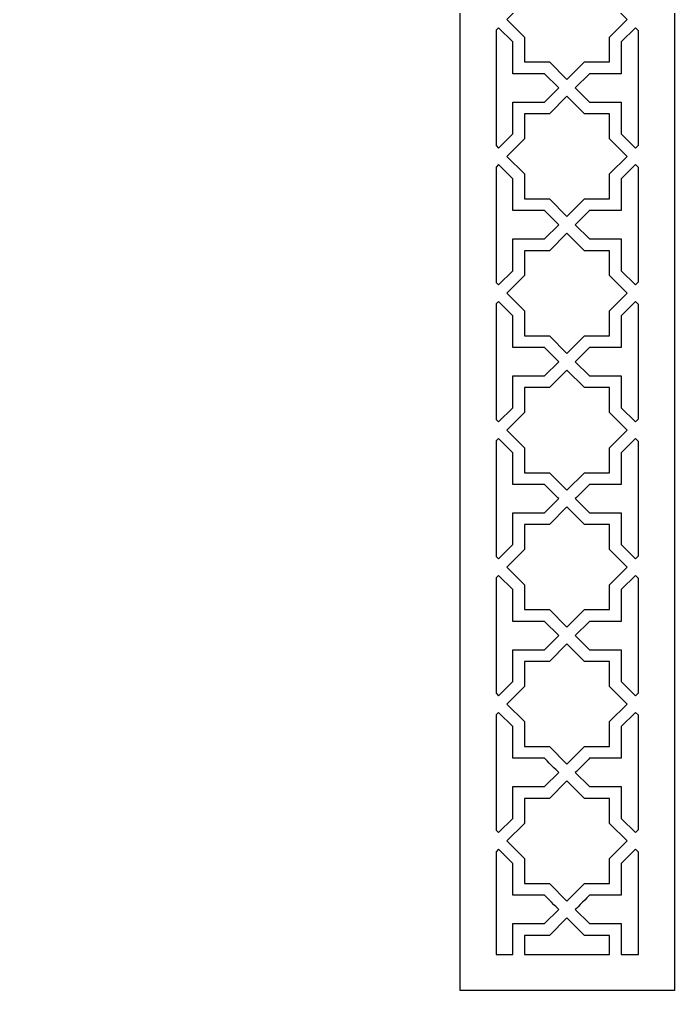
# Model space of a CAD drawing. Header units: millimetres. Extents: x -71 to 72, y -100 to 100.
# Drawn here: x 0.2 to 71.6, y -99.8 to 6.1 of the extents above; entities that cross this region are included whole.
import ezdxf

# ---------------------------------------------------------------- set-up
doc = ezdxf.new("R2010")
doc.units = ezdxf.units.MM
doc.header["$MEASUREMENT"] = 0
doc.layers.add('layer 1', color=7, linetype='Continuous')

msp = doc.modelspace()

# ---------------------------------------------------------------- linework, layer by layer
at = {"layer": 'layer 1', "color": 250}
for points, knots in [([(-71.2611, 100.1639), (-71.2611, 78.5156), (-71.2611, -66.9127), (-71.2611, -99.8361), (-71.2611, -99.8361), (-68.6245, -99.8361), (-50.7759, -99.8361), (-47.8685, -99.8361), (-47.8685, -99.8361), (-47.8685, 31.6089), (-48.193, 22.2317), (-47.2222, 26.9088), (-47.2222, 26.9088), (-47.2222, 26.9088), (-47.2222, 26.9088), (-47.2222, 26.9088), (-47.2222, 26.9088), (-46.9427, 28.2565), (-46.5496, 29.6513), (-46.1272, 30.8476), (-46.1272, 30.8476), (-46.1272, 30.8476), (-46.1273, 30.8476), (-46.1273, 30.8476), (-46.1273, 30.8476), (-44.639, 35.0647), (-42.3105, 38.7664), (-39.261, 41.8388), (-39.261, 41.8388), (-39.261, 41.8388), (-39.2611, 41.8388), (-39.2611, 41.8388), (-39.2611, 41.8388), (-37.6379, 43.4739), (-35.7635, 44.9189), (-33.8681, 46.2128), (-33.8681, 46.2128), (-33.8681, 46.2128), (-33.8681, 46.2128), (-33.8681, 46.2128), (-33.8681, 46.2128), (-21.5949, 54.5959), (-9.592, 54.6717), (0.1676, 66.4337), (0.1676, 66.4337), (1.6574, 64.6384), (3.2001, 63.1225), (4.7854, 61.801), (4.7854, 61.801), (4.7854, 61.801), (4.7854, 61.801), (4.7854, 61.801), (4.7854, 61.801), (9.9113, 57.5289), (15.3444, 55.4221), (21.4634, 52.8345), (21.4634, 52.8345), (21.4634, 52.8345), (21.4634, 52.8345), (21.4634, 52.8345), (21.4634, 52.8345), (26.3155, 50.7831), (30.1837, 48.9582), (34.2029, 46.2128), (34.2029, 46.2128), (34.2029, 46.2128), (34.2029, 46.2128), (34.2029, 46.2128), (34.2029, 46.2128), (34.7776, 45.8202), (35.3529, 45.4149), (35.9287, 44.9834), (35.9287, 44.9834), (35.9287, 44.9834), (35.9287, 44.9838), (35.9287, 44.9838), (35.9287, 44.9838), (37.4174, 43.8686), (38.717, 42.7242), (39.5961, 41.8388), (39.5961, 41.8388), (39.5961, 41.8388), (39.5958, 41.8388), (39.5958, 41.8388), (39.5958, 41.8388), (43.6492, 37.755), (46.3783, 32.5921), (47.5573, 26.9088), (47.5573, 26.9088), (47.5573, 26.9088), (47.5569, 26.9088), (47.5569, 26.9088), (47.5569, 26.9088), (48.4293, 22.7055), (48.2032, 32.2608), (48.2032, -99.8361), (48.2032, -99.8361), (61.7541, -99.8361), (57.9819, -99.8361), (71.5959, -99.8361), (71.5959, -99.8361), (71.5959, -92.9121), (71.5959, 92.2475), (71.5959, 100.1639), (71.5959, 100.1639), (65.1941, 100.1639), (-65.1562, 100.1639), (-71.2611, 100.1639)], [0, 0, 0, 0, 0.03571429, 0.03571429, 0.03571429, 0.03571429, 0.07142857, 0.07142857, 0.07142857, 0.07142857, 0.10714286, 0.10714286, 0.10714286, 0.10714286, 0.14285714, 0.14285714, 0.14285714, 0.14285714, 0.17857143, 0.17857143, 0.17857143, 0.17857143, 0.21428571, 0.21428571, 0.21428571, 0.21428571, 0.25, 0.25, 0.25, 0.25, 0.28571429, 0.28571429, 0.28571429, 0.28571429, 0.32142857, 0.32142857, 0.32142857, 0.32142857, 0.35714286, 0.35714286, 0.35714286, 0.35714286, 0.39285714, 0.39285714, 0.39285714, 0.39285714, 0.42857143, 0.42857143, 0.42857143, 0.42857143, 0.46428571, 0.46428571, 0.46428571, 0.46428571, 0.5, 0.5, 0.5, 0.5, 0.53571429, 0.53571429, 0.53571429, 0.53571429, 0.57142857, 0.57142857, 0.57142857, 0.57142857, 0.60714286, 0.60714286, 0.60714286, 0.60714286, 0.64285714, 0.64285714, 0.64285714, 0.64285714, 0.67857143, 0.67857143, 0.67857143, 0.67857143, 0.71428571, 0.71428571, 0.71428571, 0.71428571, 0.75, 0.75, 0.75, 0.75, 0.78571429, 0.78571429, 0.78571429, 0.78571429, 0.82142857, 0.82142857, 0.82142857, 0.82142857, 0.85714286, 0.85714286, 0.85714286, 0.85714286, 0.89285714, 0.89285714, 0.89285714, 0.89285714, 0.92857143, 0.92857143, 0.92857143, 0.92857143, 1, 1, 1, 1]), ([(66.4252, 6.0576), (66.4252, 6.0576), (64.5047, 4.1367), (64.5047, 4.1367), (64.5047, 4.1367), (64.5047, 4.1367), (64.5047, 1.4238), (64.5047, 1.4238), (64.5047, 1.4238), (64.5047, 1.4238), (61.7869, 1.4238), (61.7869, 1.4238), (61.7869, 1.4238), (61.7869, 1.4238), (59.8664, -0.4971), (59.8664, -0.4971), (59.8664, -0.4971), (59.8664, -0.4971), (57.9455, 1.4238), (57.9455, 1.4238), (57.9455, 1.4238), (57.9455, 1.4238), (55.2323, 1.4238), (55.2323, 1.4238), (55.2323, 1.4238), (55.2323, 1.4238), (55.2323, 4.1367), (55.2323, 4.1367), (55.2323, 4.1367), (55.2323, 4.1367), (53.3118, 6.0576), (53.3118, 6.0576), (53.3118, 6.0576), (53.3118, 6.0576), (55.2323, 7.9781), (55.2323, 7.9781), (55.2323, 7.9781), (55.2323, 7.9781), (55.2323, 10.6955), (55.2323, 10.6955), (55.2323, 10.6955), (55.2323, 10.6955), (57.9455, 10.6955), (57.9455, 10.6955), (57.9455, 10.6955), (57.9455, 10.6955), (59.8664, 12.6164), (59.8664, 12.6164), (59.8664, 12.6164), (59.8664, 12.6164), (61.7869, 10.6955), (61.7869, 10.6955), (61.7869, 10.6955), (61.7869, 10.6955), (64.5047, 10.6955), (64.5047, 10.6955), (64.5047, 10.6955), (64.5047, 10.6955), (64.5047, 7.9781), (64.5047, 7.9781), (64.5047, 7.9781), (64.5047, 7.9781), (66.4252, 6.0576), (66.4252, 6.0576)], [0, 0, 0, 0, 0.05882353, 0.05882353, 0.05882353, 0.05882353, 0.11764706, 0.11764706, 0.11764706, 0.11764706, 0.17647059, 0.17647059, 0.17647059, 0.17647059, 0.23529412, 0.23529412, 0.23529412, 0.23529412, 0.29411765, 0.29411765, 0.29411765, 0.29411765, 0.35294118, 0.35294118, 0.35294118, 0.35294118, 0.41176471, 0.41176471, 0.41176471, 0.41176471, 0.47058824, 0.47058824, 0.47058824, 0.47058824, 0.52941176, 0.52941176, 0.52941176, 0.52941176, 0.58823529, 0.58823529, 0.58823529, 0.58823529, 0.64705882, 0.64705882, 0.64705882, 0.64705882, 0.70588235, 0.70588235, 0.70588235, 0.70588235, 0.76470588, 0.76470588, 0.76470588, 0.76470588, 0.82352941, 0.82352941, 0.82352941, 0.82352941, 0.88235294, 0.88235294, 0.88235294, 0.88235294, 1, 1, 1, 1]), ([(52.1413, 4.8881), (52.1413, 4.8881), (52.4037, 5.1506), (52.4037, 5.1506), (52.4037, 5.1506), (52.4037, 5.1506), (53.9489, 3.605), (53.9489, 3.605), (53.9489, 3.605), (53.9489, 3.605), (53.9489, 0.1401), (53.9489, 0.1401), (53.9489, 0.1401), (53.9489, 0.1401), (57.4142, 0.1401), (57.4142, 0.1401), (57.4142, 0.1401), (57.4142, 0.1401), (58.9594, -1.4051), (58.9594, -1.4051), (58.9594, -1.4051), (58.9594, -1.4051), (58.9594, -1.4051), (58.9594, -1.4051), (58.9594, -1.4051), (58.9594, -1.4051), (57.4142, -2.9506), (57.4142, -2.9506), (57.4142, -2.9506), (57.4142, -2.9506), (53.9489, -2.9506), (53.9489, -2.9506), (53.9489, -2.9506), (53.9489, -2.9506), (53.9489, -6.4202), (53.9489, -6.4202), (53.9489, -6.4202), (53.9489, -6.4202), (52.4037, -7.9654), (52.4037, -7.9654), (52.4037, -7.9654), (52.4037, -7.9654), (52.1413, -7.7029), (52.1413, -7.7029), (52.1413, -7.7029), (52.1413, -3.1464), (52.1413, 0.3401), (52.1413, 4.8881)], [0, 0, 0, 0, 0.07692308, 0.07692308, 0.07692308, 0.07692308, 0.15384615, 0.15384615, 0.15384615, 0.15384615, 0.23076923, 0.23076923, 0.23076923, 0.23076923, 0.30769231, 0.30769231, 0.30769231, 0.30769231, 0.38461538, 0.38461538, 0.38461538, 0.38461538, 0.46153846, 0.46153846, 0.46153846, 0.46153846, 0.53846154, 0.53846154, 0.53846154, 0.53846154, 0.61538462, 0.61538462, 0.61538462, 0.61538462, 0.69230769, 0.69230769, 0.69230769, 0.69230769, 0.76923077, 0.76923077, 0.76923077, 0.76923077, 0.84615385, 0.84615385, 0.84615385, 0.84615385, 1, 1, 1, 1]), ([(67.6582, -7.6404), (67.6582, -7.6404), (67.3333, -7.9654), (67.3333, -7.9654), (67.3333, -7.9654), (67.3333, -7.9654), (65.7881, -6.4202), (65.7881, -6.4202), (65.7881, -6.4202), (65.7881, -6.4202), (65.7881, -2.9506), (65.7881, -2.9506), (65.7881, -2.9506), (65.7881, -2.9506), (62.3186, -2.9506), (62.3186, -2.9506), (62.3186, -2.9506), (62.3186, -2.9506), (60.7734, -1.4051), (60.7734, -1.4051), (60.7734, -1.4051), (60.7734, -1.4051), (60.7734, -1.4051), (60.7734, -1.4051), (60.7734, -1.4051), (60.7734, -1.4051), (62.3186, 0.1401), (62.3186, 0.1401), (62.3186, 0.1401), (62.3186, 0.1401), (65.7881, 0.1401), (65.7881, 0.1401), (65.7881, 0.1401), (65.7881, 0.1401), (65.7881, 3.605), (65.7881, 3.605), (65.7881, 3.605), (65.7881, 3.605), (67.3333, 5.1506), (67.3333, 5.1506), (67.3333, 5.1506), (67.3333, 5.1506), (67.6582, 4.8257), (67.6582, 4.8257), (67.6582, 4.8257), (67.6582, 0.3129), (67.6582, -3.1295), (67.6582, -7.6404)], [0, 0, 0, 0, 0.07692308, 0.07692308, 0.07692308, 0.07692308, 0.15384615, 0.15384615, 0.15384615, 0.15384615, 0.23076923, 0.23076923, 0.23076923, 0.23076923, 0.30769231, 0.30769231, 0.30769231, 0.30769231, 0.38461538, 0.38461538, 0.38461538, 0.38461538, 0.46153846, 0.46153846, 0.46153846, 0.46153846, 0.53846154, 0.53846154, 0.53846154, 0.53846154, 0.61538462, 0.61538462, 0.61538462, 0.61538462, 0.69230769, 0.69230769, 0.69230769, 0.69230769, 0.76923077, 0.76923077, 0.76923077, 0.76923077, 0.84615385, 0.84615385, 0.84615385, 0.84615385, 1, 1, 1, 1]), ([(66.4252, -8.8723), (66.4252, -8.8723), (64.5047, -10.7932), (64.5047, -10.7932), (64.5047, -10.7932), (64.5047, -10.7932), (64.5047, -13.5061), (64.5047, -13.5061), (64.5047, -13.5061), (64.5047, -13.5061), (61.7869, -13.5061), (61.7869, -13.5061), (61.7869, -13.5061), (61.7869, -13.5061), (59.8664, -15.427), (59.8664, -15.427), (59.8664, -15.427), (59.8664, -15.427), (57.9455, -13.5061), (57.9455, -13.5061), (57.9455, -13.5061), (57.9455, -13.5061), (55.2323, -13.5061), (55.2323, -13.5061), (55.2323, -13.5061), (55.2323, -13.5061), (55.2323, -10.7932), (55.2323, -10.7932), (55.2323, -10.7932), (55.2323, -10.7932), (53.3118, -8.8723), (53.3118, -8.8723), (53.3118, -8.8723), (53.3118, -8.8723), (55.2323, -6.9515), (55.2323, -6.9515), (55.2323, -6.9515), (55.2323, -6.9515), (55.2323, -4.234), (55.2323, -4.234), (55.2323, -4.234), (55.2323, -4.234), (57.9455, -4.234), (57.9455, -4.234), (57.9455, -4.234), (57.9455, -4.234), (59.8664, -2.3135), (59.8664, -2.3135), (59.8664, -2.3135), (59.8664, -2.3135), (61.7869, -4.234), (61.7869, -4.234), (61.7869, -4.234), (61.7869, -4.234), (64.5047, -4.234), (64.5047, -4.234), (64.5047, -4.234), (64.5047, -4.234), (64.5047, -6.9515), (64.5047, -6.9515), (64.5047, -6.9515), (64.5047, -6.9515), (66.4252, -8.8723), (66.4252, -8.8723)], [0, 0, 0, 0, 0.05882353, 0.05882353, 0.05882353, 0.05882353, 0.11764706, 0.11764706, 0.11764706, 0.11764706, 0.17647059, 0.17647059, 0.17647059, 0.17647059, 0.23529412, 0.23529412, 0.23529412, 0.23529412, 0.29411765, 0.29411765, 0.29411765, 0.29411765, 0.35294118, 0.35294118, 0.35294118, 0.35294118, 0.41176471, 0.41176471, 0.41176471, 0.41176471, 0.47058824, 0.47058824, 0.47058824, 0.47058824, 0.52941176, 0.52941176, 0.52941176, 0.52941176, 0.58823529, 0.58823529, 0.58823529, 0.58823529, 0.64705882, 0.64705882, 0.64705882, 0.64705882, 0.70588235, 0.70588235, 0.70588235, 0.70588235, 0.76470588, 0.76470588, 0.76470588, 0.76470588, 0.82352941, 0.82352941, 0.82352941, 0.82352941, 0.88235294, 0.88235294, 0.88235294, 0.88235294, 1, 1, 1, 1]), ([(52.1413, -10.0418), (52.1413, -10.0418), (52.4037, -9.7793), (52.4037, -9.7793), (52.4037, -9.7793), (52.4037, -9.7793), (53.9489, -11.3245), (53.9489, -11.3245), (53.9489, -11.3245), (53.9489, -11.3245), (53.9489, -14.7898), (53.9489, -14.7898), (53.9489, -14.7898), (53.9489, -14.7898), (57.4142, -14.7898), (57.4142, -14.7898), (57.4142, -14.7898), (57.4142, -14.7898), (58.9594, -16.335), (58.9594, -16.335), (58.9594, -16.335), (58.9594, -16.335), (57.4142, -17.8802), (57.4142, -17.8802), (57.4142, -17.8802), (57.4142, -17.8802), (53.9489, -17.8802), (53.9489, -17.8802), (53.9489, -17.8802), (53.9489, -17.8802), (53.9489, -21.3497), (53.9489, -21.3497), (53.9489, -21.3497), (53.9489, -21.3497), (52.4037, -22.8949), (52.4037, -22.8949), (52.4037, -22.8949), (52.4037, -22.8949), (52.1413, -22.6328), (52.1413, -22.6328), (52.1413, -22.6328), (52.1413, -18.0763), (52.1413, -14.5895), (52.1413, -10.0418)], [0, 0, 0, 0, 0.08333333, 0.08333333, 0.08333333, 0.08333333, 0.16666667, 0.16666667, 0.16666667, 0.16666667, 0.25, 0.25, 0.25, 0.25, 0.33333333, 0.33333333, 0.33333333, 0.33333333, 0.41666667, 0.41666667, 0.41666667, 0.41666667, 0.5, 0.5, 0.5, 0.5, 0.58333333, 0.58333333, 0.58333333, 0.58333333, 0.66666667, 0.66666667, 0.66666667, 0.66666667, 0.75, 0.75, 0.75, 0.75, 0.83333333, 0.83333333, 0.83333333, 0.83333333, 1, 1, 1, 1]), ([(67.6582, -22.5704), (67.6582, -22.5704), (67.3333, -22.8949), (67.3333, -22.8949), (67.3333, -22.8949), (67.3333, -22.8949), (65.7881, -21.3497), (65.7881, -21.3497), (65.7881, -21.3497), (65.7881, -21.3497), (65.7881, -17.8802), (65.7881, -17.8802), (65.7881, -17.8802), (65.7881, -17.8802), (62.3186, -17.8802), (62.3186, -17.8802), (62.3186, -17.8802), (62.3186, -17.8802), (60.7734, -16.335), (60.7734, -16.335), (60.7734, -16.335), (60.7734, -16.335), (60.7734, -16.335), (60.7734, -16.335), (60.7734, -16.335), (60.7734, -16.335), (62.3186, -14.7898), (62.3186, -14.7898), (62.3186, -14.7898), (62.3186, -14.7898), (65.7881, -14.7898), (65.7881, -14.7898), (65.7881, -14.7898), (65.7881, -14.7898), (65.7881, -11.3245), (65.7881, -11.3245), (65.7881, -11.3245), (65.7881, -11.3245), (67.3333, -9.7793), (67.3333, -9.7793), (67.3333, -9.7793), (67.3333, -9.7793), (67.6582, -10.1042), (67.6582, -10.1042), (67.6582, -10.1042), (67.6582, -14.6166), (67.6582, -18.0594), (67.6582, -22.5704)], [0, 0, 0, 0, 0.07692308, 0.07692308, 0.07692308, 0.07692308, 0.15384615, 0.15384615, 0.15384615, 0.15384615, 0.23076923, 0.23076923, 0.23076923, 0.23076923, 0.30769231, 0.30769231, 0.30769231, 0.30769231, 0.38461538, 0.38461538, 0.38461538, 0.38461538, 0.46153846, 0.46153846, 0.46153846, 0.46153846, 0.53846154, 0.53846154, 0.53846154, 0.53846154, 0.61538462, 0.61538462, 0.61538462, 0.61538462, 0.69230769, 0.69230769, 0.69230769, 0.69230769, 0.76923077, 0.76923077, 0.76923077, 0.76923077, 0.84615385, 0.84615385, 0.84615385, 0.84615385, 1, 1, 1, 1]), ([(66.4252, -23.8019), (66.4252, -23.8019), (64.5047, -25.7228), (64.5047, -25.7228), (64.5047, -25.7228), (64.5047, -25.7228), (64.5047, -28.436), (64.5047, -28.436), (64.5047, -28.436), (64.5047, -28.436), (61.7869, -28.436), (61.7869, -28.436), (61.7869, -28.436), (61.7869, -28.436), (59.8664, -30.3565), (59.8664, -30.3565), (59.8664, -30.3565), (59.8664, -30.3565), (57.9455, -28.436), (57.9455, -28.436), (57.9455, -28.436), (57.9455, -28.436), (55.2323, -28.436), (55.2323, -28.436), (55.2323, -28.436), (55.2323, -28.436), (55.2323, -25.7228), (55.2323, -25.7228), (55.2323, -25.7228), (55.2323, -25.7228), (53.3118, -23.8019), (53.3118, -23.8019), (53.3118, -23.8019), (53.3118, -23.8019), (55.2323, -21.8814), (55.2323, -21.8814), (55.2323, -21.8814), (55.2323, -21.8814), (55.2323, -19.1639), (55.2323, -19.1639), (55.2323, -19.1639), (55.2323, -19.1639), (57.9455, -19.1639), (57.9455, -19.1639), (57.9455, -19.1639), (57.9455, -19.1639), (59.8664, -17.2431), (59.8664, -17.2431), (59.8664, -17.2431), (59.8664, -17.2431), (61.7869, -19.1639), (61.7869, -19.1639), (61.7869, -19.1639), (61.7869, -19.1639), (64.5047, -19.1639), (64.5047, -19.1639), (64.5047, -19.1639), (64.5047, -19.1639), (64.5047, -21.8814), (64.5047, -21.8814), (64.5047, -21.8814), (64.5047, -21.8814), (66.4252, -23.8019), (66.4252, -23.8019)], [0, 0, 0, 0, 0.05882353, 0.05882353, 0.05882353, 0.05882353, 0.11764706, 0.11764706, 0.11764706, 0.11764706, 0.17647059, 0.17647059, 0.17647059, 0.17647059, 0.23529412, 0.23529412, 0.23529412, 0.23529412, 0.29411765, 0.29411765, 0.29411765, 0.29411765, 0.35294118, 0.35294118, 0.35294118, 0.35294118, 0.41176471, 0.41176471, 0.41176471, 0.41176471, 0.47058824, 0.47058824, 0.47058824, 0.47058824, 0.52941176, 0.52941176, 0.52941176, 0.52941176, 0.58823529, 0.58823529, 0.58823529, 0.58823529, 0.64705882, 0.64705882, 0.64705882, 0.64705882, 0.70588235, 0.70588235, 0.70588235, 0.70588235, 0.76470588, 0.76470588, 0.76470588, 0.76470588, 0.82352941, 0.82352941, 0.82352941, 0.82352941, 0.88235294, 0.88235294, 0.88235294, 0.88235294, 1, 1, 1, 1]), ([(52.1413, -24.9714), (52.1413, -24.9714), (52.4037, -24.7089), (52.4037, -24.7089), (52.4037, -24.7089), (52.4037, -24.7089), (53.9489, -26.2544), (53.9489, -26.2544), (53.9489, -26.2544), (53.9489, -26.2544), (53.9489, -29.7194), (53.9489, -29.7194), (53.9489, -29.7194), (53.9489, -29.7194), (57.4142, -29.7194), (57.4142, -29.7194), (57.4142, -29.7194), (57.4142, -29.7194), (58.9594, -31.2646), (58.9594, -31.2646), (58.9594, -31.2646), (58.9594, -31.2646), (58.9594, -31.2646), (58.9594, -31.2646), (58.9594, -31.2646), (58.9594, -31.2646), (57.4142, -32.8101), (57.4142, -32.8101), (57.4142, -32.8101), (57.4142, -32.8101), (53.9489, -32.8101), (53.9489, -32.8101), (53.9489, -32.8101), (53.9489, -32.8101), (53.9489, -36.2797), (53.9489, -36.2797), (53.9489, -36.2797), (53.9489, -36.2797), (52.4037, -37.8248), (52.4037, -37.8248), (52.4037, -37.8248), (52.4037, -37.8248), (52.1413, -37.5624), (52.1413, -37.5624), (52.1413, -37.5624), (52.1413, -33.0059), (52.1413, -29.5194), (52.1413, -24.9714)], [0, 0, 0, 0, 0.07692308, 0.07692308, 0.07692308, 0.07692308, 0.15384615, 0.15384615, 0.15384615, 0.15384615, 0.23076923, 0.23076923, 0.23076923, 0.23076923, 0.30769231, 0.30769231, 0.30769231, 0.30769231, 0.38461538, 0.38461538, 0.38461538, 0.38461538, 0.46153846, 0.46153846, 0.46153846, 0.46153846, 0.53846154, 0.53846154, 0.53846154, 0.53846154, 0.61538462, 0.61538462, 0.61538462, 0.61538462, 0.69230769, 0.69230769, 0.69230769, 0.69230769, 0.76923077, 0.76923077, 0.76923077, 0.76923077, 0.84615385, 0.84615385, 0.84615385, 0.84615385, 1, 1, 1, 1]), ([(67.6582, -37.4999), (67.6582, -37.4999), (67.3333, -37.8248), (67.3333, -37.8248), (67.3333, -37.8248), (67.3333, -37.8248), (65.7881, -36.2797), (65.7881, -36.2797), (65.7881, -36.2797), (65.7881, -36.2797), (65.7881, -32.8101), (65.7881, -32.8101), (65.7881, -32.8101), (65.7881, -32.8101), (62.3186, -32.8101), (62.3186, -32.8101), (62.3186, -32.8101), (62.3186, -32.8101), (60.7734, -31.2646), (60.7734, -31.2646), (60.7734, -31.2646), (60.7734, -31.2646), (60.7734, -31.2646), (60.7734, -31.2646), (60.7734, -31.2646), (60.7734, -31.2646), (62.3186, -29.7194), (62.3186, -29.7194), (62.3186, -29.7194), (62.3186, -29.7194), (65.7881, -29.7194), (65.7881, -29.7194), (65.7881, -29.7194), (65.7881, -29.7194), (65.7881, -26.2544), (65.7881, -26.2544), (65.7881, -26.2544), (65.7881, -26.2544), (67.3333, -24.7089), (67.3333, -24.7089), (67.3333, -24.7089), (67.3333, -24.7089), (67.6582, -25.0338), (67.6582, -25.0338), (67.6582, -25.0338), (67.6582, -29.5465), (67.6582, -32.9889), (67.6582, -37.4999)], [0, 0, 0, 0, 0.07692308, 0.07692308, 0.07692308, 0.07692308, 0.15384615, 0.15384615, 0.15384615, 0.15384615, 0.23076923, 0.23076923, 0.23076923, 0.23076923, 0.30769231, 0.30769231, 0.30769231, 0.30769231, 0.38461538, 0.38461538, 0.38461538, 0.38461538, 0.46153846, 0.46153846, 0.46153846, 0.46153846, 0.53846154, 0.53846154, 0.53846154, 0.53846154, 0.61538462, 0.61538462, 0.61538462, 0.61538462, 0.69230769, 0.69230769, 0.69230769, 0.69230769, 0.76923077, 0.76923077, 0.76923077, 0.76923077, 0.84615385, 0.84615385, 0.84615385, 0.84615385, 1, 1, 1, 1]), ([(66.4252, -38.7318), (66.4252, -38.7318), (64.5047, -40.6527), (64.5047, -40.6527), (64.5047, -40.6527), (64.5047, -40.6527), (64.5047, -43.3655), (64.5047, -43.3655), (64.5047, -43.3655), (64.5047, -43.3655), (61.7869, -43.3655), (61.7869, -43.3655), (61.7869, -43.3655), (61.7869, -43.3655), (59.8664, -45.2861), (59.8664, -45.2861), (59.8664, -45.2861), (59.8664, -45.2861), (57.9455, -43.3655), (57.9455, -43.3655), (57.9455, -43.3655), (57.9455, -43.3655), (55.2323, -43.3655), (55.2323, -43.3655), (55.2323, -43.3655), (55.2323, -43.3655), (55.2323, -40.6527), (55.2323, -40.6527), (55.2323, -40.6527), (55.2323, -40.6527), (53.3118, -38.7318), (53.3118, -38.7318), (53.3118, -38.7318), (53.3118, -38.7318), (55.2323, -36.8113), (55.2323, -36.8113), (55.2323, -36.8113), (55.2323, -36.8113), (55.2323, -34.0935), (55.2323, -34.0935), (55.2323, -34.0935), (55.2323, -34.0935), (57.9455, -34.0935), (57.9455, -34.0935), (57.9455, -34.0935), (57.9455, -34.0935), (59.8664, -32.173), (59.8664, -32.173), (59.8664, -32.173), (59.8664, -32.173), (61.7869, -34.0935), (61.7869, -34.0935), (61.7869, -34.0935), (61.7869, -34.0935), (64.5047, -34.0935), (64.5047, -34.0935), (64.5047, -34.0935), (64.5047, -34.0935), (64.5047, -36.8113), (64.5047, -36.8113), (64.5047, -36.8113), (64.5047, -36.8113), (66.4252, -38.7318), (66.4252, -38.7318)], [0, 0, 0, 0, 0.05882353, 0.05882353, 0.05882353, 0.05882353, 0.11764706, 0.11764706, 0.11764706, 0.11764706, 0.17647059, 0.17647059, 0.17647059, 0.17647059, 0.23529412, 0.23529412, 0.23529412, 0.23529412, 0.29411765, 0.29411765, 0.29411765, 0.29411765, 0.35294118, 0.35294118, 0.35294118, 0.35294118, 0.41176471, 0.41176471, 0.41176471, 0.41176471, 0.47058824, 0.47058824, 0.47058824, 0.47058824, 0.52941176, 0.52941176, 0.52941176, 0.52941176, 0.58823529, 0.58823529, 0.58823529, 0.58823529, 0.64705882, 0.64705882, 0.64705882, 0.64705882, 0.70588235, 0.70588235, 0.70588235, 0.70588235, 0.76470588, 0.76470588, 0.76470588, 0.76470588, 0.82352941, 0.82352941, 0.82352941, 0.82352941, 0.88235294, 0.88235294, 0.88235294, 0.88235294, 1, 1, 1, 1]), ([(52.1413, -39.9013), (52.1413, -39.9013), (52.4037, -39.6388), (52.4037, -39.6388), (52.4037, -39.6388), (52.4037, -39.6388), (52.4037, -39.6388), (52.4037, -39.6388), (52.4037, -39.6388), (52.4037, -39.6388), (53.9489, -41.184), (53.9489, -41.184), (53.9489, -41.184), (53.9489, -41.184), (53.9489, -44.6493), (53.9489, -44.6493), (53.9489, -44.6493), (53.9489, -44.6493), (57.4142, -44.6493), (57.4142, -44.6493), (57.4142, -44.6493), (57.5568, -44.7918), (58.8225, -46.0576), (58.9594, -46.1945), (58.9594, -46.1945), (58.9594, -46.1945), (57.4142, -47.7396), (57.4142, -47.7396), (57.4142, -47.7396), (57.4142, -47.7396), (53.9489, -47.7396), (53.9489, -47.7396), (53.9489, -47.7396), (53.9489, -47.7396), (53.9489, -51.2096), (53.9489, -51.2096), (53.9489, -51.2096), (53.9489, -51.2096), (52.4037, -52.7547), (52.4037, -52.7547), (52.4037, -52.7547), (52.4037, -52.7547), (52.1413, -52.4923), (52.1413, -52.4923), (52.1413, -52.4923), (52.1413, -47.9358), (52.1413, -44.4489), (52.1413, -39.9013)], [0, 0, 0, 0, 0.07692308, 0.07692308, 0.07692308, 0.07692308, 0.15384615, 0.15384615, 0.15384615, 0.15384615, 0.23076923, 0.23076923, 0.23076923, 0.23076923, 0.30769231, 0.30769231, 0.30769231, 0.30769231, 0.38461538, 0.38461538, 0.38461538, 0.38461538, 0.46153846, 0.46153846, 0.46153846, 0.46153846, 0.53846154, 0.53846154, 0.53846154, 0.53846154, 0.61538462, 0.61538462, 0.61538462, 0.61538462, 0.69230769, 0.69230769, 0.69230769, 0.69230769, 0.76923077, 0.76923077, 0.76923077, 0.76923077, 0.84615385, 0.84615385, 0.84615385, 0.84615385, 1, 1, 1, 1]), ([(67.6582, -52.4298), (67.6582, -52.4298), (67.3333, -52.7547), (67.3333, -52.7547), (67.3333, -52.7547), (67.3333, -52.7547), (65.7881, -51.2096), (65.7881, -51.2096), (65.7881, -51.2096), (65.7881, -51.2096), (65.7881, -47.7396), (65.7881, -47.7396), (65.7881, -47.7396), (65.7881, -47.7396), (62.3186, -47.7396), (62.3186, -47.7396), (62.3186, -47.7396), (62.3186, -47.7396), (60.7734, -46.1945), (60.7734, -46.1945), (60.7734, -46.1945), (60.9667, -46.0012), (62.1249, -44.8426), (62.3186, -44.6493), (62.3186, -44.6493), (62.3186, -44.6493), (65.7881, -44.6493), (65.7881, -44.6493), (65.7881, -44.6493), (65.7881, -44.6493), (65.7881, -41.184), (65.7881, -41.184), (65.7881, -41.184), (65.7881, -41.184), (67.3333, -39.6388), (67.3333, -39.6388), (67.3333, -39.6388), (67.3333, -39.6388), (67.6582, -39.9634), (67.6582, -39.9634), (67.6582, -39.9634), (67.6582, -44.4761), (67.6582, -47.9189), (67.6582, -52.4298)], [0, 0, 0, 0, 0.08333333, 0.08333333, 0.08333333, 0.08333333, 0.16666667, 0.16666667, 0.16666667, 0.16666667, 0.25, 0.25, 0.25, 0.25, 0.33333333, 0.33333333, 0.33333333, 0.33333333, 0.41666667, 0.41666667, 0.41666667, 0.41666667, 0.5, 0.5, 0.5, 0.5, 0.58333333, 0.58333333, 0.58333333, 0.58333333, 0.66666667, 0.66666667, 0.66666667, 0.66666667, 0.75, 0.75, 0.75, 0.75, 0.83333333, 0.83333333, 0.83333333, 0.83333333, 1, 1, 1, 1]), ([(66.4252, -53.6614), (66.4252, -53.6614), (64.5047, -55.5822), (64.5047, -55.5822), (64.5047, -55.5822), (64.5047, -55.5822), (64.5047, -58.2955), (64.5047, -58.2955), (64.5047, -58.2955), (64.5047, -58.2955), (61.7869, -58.2955), (61.7869, -58.2955), (61.7869, -58.2955), (61.7869, -58.2955), (59.8664, -60.216), (59.8664, -60.216), (59.8664, -60.216), (59.8664, -60.216), (57.9455, -58.2955), (57.9455, -58.2955), (57.9455, -58.2955), (57.9455, -58.2955), (55.2323, -58.2955), (55.2323, -58.2955), (55.2323, -58.2955), (55.2323, -58.2955), (55.2323, -55.5822), (55.2323, -55.5822), (55.2323, -55.5822), (55.2323, -55.5822), (53.3118, -53.6614), (53.3118, -53.6614), (53.3118, -53.6614), (53.3118, -53.6614), (55.2323, -51.7408), (55.2323, -51.7408), (55.2323, -51.7408), (55.2323, -51.7408), (55.2323, -49.0234), (55.2323, -49.0234), (55.2323, -49.0234), (55.2323, -49.0234), (57.9455, -49.0234), (57.9455, -49.0234), (57.9455, -49.0234), (57.9455, -49.0234), (59.8664, -47.1025), (59.8664, -47.1025), (59.8664, -47.1025), (59.8664, -47.1025), (61.7869, -49.0234), (61.7869, -49.0234), (61.7869, -49.0234), (61.7869, -49.0234), (64.5047, -49.0234), (64.5047, -49.0234), (64.5047, -49.0234), (64.5047, -49.0234), (64.5047, -51.7408), (64.5047, -51.7408), (64.5047, -51.7408), (64.5047, -51.7408), (66.4252, -53.6614), (66.4252, -53.6614)], [0, 0, 0, 0, 0.05882353, 0.05882353, 0.05882353, 0.05882353, 0.11764706, 0.11764706, 0.11764706, 0.11764706, 0.17647059, 0.17647059, 0.17647059, 0.17647059, 0.23529412, 0.23529412, 0.23529412, 0.23529412, 0.29411765, 0.29411765, 0.29411765, 0.29411765, 0.35294118, 0.35294118, 0.35294118, 0.35294118, 0.41176471, 0.41176471, 0.41176471, 0.41176471, 0.47058824, 0.47058824, 0.47058824, 0.47058824, 0.52941176, 0.52941176, 0.52941176, 0.52941176, 0.58823529, 0.58823529, 0.58823529, 0.58823529, 0.64705882, 0.64705882, 0.64705882, 0.64705882, 0.70588235, 0.70588235, 0.70588235, 0.70588235, 0.76470588, 0.76470588, 0.76470588, 0.76470588, 0.82352941, 0.82352941, 0.82352941, 0.82352941, 0.88235294, 0.88235294, 0.88235294, 0.88235294, 1, 1, 1, 1]), ([(52.1413, -54.8308), (52.1413, -54.8308), (52.4037, -54.5684), (52.4037, -54.5684), (52.4037, -54.5684), (52.4037, -54.5684), (53.9489, -56.1139), (53.9489, -56.1139), (53.9489, -56.1139), (53.9489, -56.1139), (53.9489, -59.5789), (53.9489, -59.5789), (53.9489, -59.5789), (53.9489, -59.5789), (57.4142, -59.5789), (57.4142, -59.5789), (57.4142, -59.5789), (57.4142, -59.5789), (58.9594, -61.124), (58.9594, -61.124), (58.9594, -61.124), (58.9594, -61.124), (57.4142, -62.6696), (57.4142, -62.6696), (57.4142, -62.6696), (57.4142, -62.6696), (53.9489, -62.6696), (53.9489, -62.6696), (53.9489, -62.6696), (53.9489, -62.6696), (53.9489, -66.1391), (53.9489, -66.1391), (53.9489, -66.1391), (53.9489, -66.1391), (52.4037, -67.6843), (52.4037, -67.6843), (52.4037, -67.6843), (52.4037, -67.6843), (52.1413, -67.4217), (52.1413, -67.4217), (52.1413, -67.4217), (52.1413, -62.8653), (52.1413, -59.3788), (52.1413, -54.8308)], [0, 0, 0, 0, 0.08333333, 0.08333333, 0.08333333, 0.08333333, 0.16666667, 0.16666667, 0.16666667, 0.16666667, 0.25, 0.25, 0.25, 0.25, 0.33333333, 0.33333333, 0.33333333, 0.33333333, 0.41666667, 0.41666667, 0.41666667, 0.41666667, 0.5, 0.5, 0.5, 0.5, 0.58333333, 0.58333333, 0.58333333, 0.58333333, 0.66666667, 0.66666667, 0.66666667, 0.66666667, 0.75, 0.75, 0.75, 0.75, 0.83333333, 0.83333333, 0.83333333, 0.83333333, 1, 1, 1, 1]), ([(67.6582, -67.3593), (67.6582, -67.3593), (67.3333, -67.6843), (67.3333, -67.6843), (67.3333, -67.6843), (67.3333, -67.6843), (65.7881, -66.1391), (65.7881, -66.1391), (65.7881, -66.1391), (65.7881, -66.1391), (65.7881, -62.6696), (65.7881, -62.6696), (65.7881, -62.6696), (65.7881, -62.6696), (62.3186, -62.6696), (62.3186, -62.6696), (62.3186, -62.6696), (62.3186, -62.6696), (60.7734, -61.124), (60.7734, -61.124), (60.7734, -61.124), (60.7734, -61.124), (60.7734, -61.124), (60.7734, -61.124), (60.7734, -61.124), (60.7734, -61.124), (62.3186, -59.5789), (62.3186, -59.5789), (62.3186, -59.5789), (62.3186, -59.5789), (65.7881, -59.5789), (65.7881, -59.5789), (65.7881, -59.5789), (65.7881, -59.5789), (65.7881, -56.1139), (65.7881, -56.1139), (65.7881, -56.1139), (65.7881, -56.1139), (67.3333, -54.5684), (67.3333, -54.5684), (67.3333, -54.5684), (67.3333, -54.5684), (67.6582, -54.8933), (67.6582, -54.8933), (67.6582, -54.8933), (67.6582, -59.406), (67.6582, -62.8484), (67.6582, -67.3593)], [0, 0, 0, 0, 0.07692308, 0.07692308, 0.07692308, 0.07692308, 0.15384615, 0.15384615, 0.15384615, 0.15384615, 0.23076923, 0.23076923, 0.23076923, 0.23076923, 0.30769231, 0.30769231, 0.30769231, 0.30769231, 0.38461538, 0.38461538, 0.38461538, 0.38461538, 0.46153846, 0.46153846, 0.46153846, 0.46153846, 0.53846154, 0.53846154, 0.53846154, 0.53846154, 0.61538462, 0.61538462, 0.61538462, 0.61538462, 0.69230769, 0.69230769, 0.69230769, 0.69230769, 0.76923077, 0.76923077, 0.76923077, 0.76923077, 0.84615385, 0.84615385, 0.84615385, 0.84615385, 1, 1, 1, 1]), ([(66.4252, -68.5913), (66.4252, -68.5913), (64.5047, -70.5122), (64.5047, -70.5122), (64.5047, -70.5122), (64.5047, -70.5122), (64.5047, -73.2254), (64.5047, -73.2254), (64.5047, -73.2254), (64.5047, -73.2254), (61.7869, -73.2254), (61.7869, -73.2254), (61.7869, -73.2254), (61.7869, -73.2254), (59.8664, -75.1459), (59.8664, -75.1459), (59.8664, -75.1459), (59.8664, -75.1459), (57.9455, -73.2254), (57.9455, -73.2254), (57.9455, -73.2254), (57.9455, -73.2254), (55.2323, -73.2254), (55.2323, -73.2254), (55.2323, -73.2254), (55.2323, -73.2254), (55.2323, -70.5122), (55.2323, -70.5122), (55.2323, -70.5122), (55.2323, -70.5122), (53.3118, -68.5913), (53.3118, -68.5913), (53.3118, -68.5913), (53.3118, -68.5913), (55.2323, -66.6707), (55.2323, -66.6707), (55.2323, -66.6707), (55.2323, -66.6707), (55.2323, -63.953), (55.2323, -63.953), (55.2323, -63.953), (55.2323, -63.953), (57.9455, -63.953), (57.9455, -63.953), (57.9455, -63.953), (57.9455, -63.953), (59.8664, -62.0324), (59.8664, -62.0324), (59.8664, -62.0324), (59.8664, -62.0324), (61.7869, -63.953), (61.7869, -63.953), (61.7869, -63.953), (61.7869, -63.953), (64.5047, -63.953), (64.5047, -63.953), (64.5047, -63.953), (64.5047, -63.953), (64.5047, -66.6707), (64.5047, -66.6707), (64.5047, -66.6707), (64.5047, -66.6707), (66.4252, -68.5913), (66.4252, -68.5913)], [0, 0, 0, 0, 0.05882353, 0.05882353, 0.05882353, 0.05882353, 0.11764706, 0.11764706, 0.11764706, 0.11764706, 0.17647059, 0.17647059, 0.17647059, 0.17647059, 0.23529412, 0.23529412, 0.23529412, 0.23529412, 0.29411765, 0.29411765, 0.29411765, 0.29411765, 0.35294118, 0.35294118, 0.35294118, 0.35294118, 0.41176471, 0.41176471, 0.41176471, 0.41176471, 0.47058824, 0.47058824, 0.47058824, 0.47058824, 0.52941176, 0.52941176, 0.52941176, 0.52941176, 0.58823529, 0.58823529, 0.58823529, 0.58823529, 0.64705882, 0.64705882, 0.64705882, 0.64705882, 0.70588235, 0.70588235, 0.70588235, 0.70588235, 0.76470588, 0.76470588, 0.76470588, 0.76470588, 0.82352941, 0.82352941, 0.82352941, 0.82352941, 0.88235294, 0.88235294, 0.88235294, 0.88235294, 1, 1, 1, 1]), ([(52.1413, -69.7607), (52.1413, -69.7607), (52.4037, -69.4983), (52.4037, -69.4983), (52.4037, -69.4983), (52.4037, -69.4983), (52.4037, -69.4983), (52.4037, -69.4983), (52.4037, -69.4983), (52.4037, -69.4983), (53.9489, -71.0434), (53.9489, -71.0434), (53.9489, -71.0434), (53.9489, -71.0434), (53.9489, -74.5087), (53.9489, -74.5087), (53.9489, -74.5087), (53.9489, -74.5087), (57.4142, -74.5087), (57.4142, -74.5087), (57.4142, -74.5087), (57.5568, -74.6516), (58.8225, -75.9171), (58.9594, -76.0539), (58.9594, -76.0539), (58.9594, -76.0539), (57.4142, -77.5991), (57.4142, -77.5991), (57.4142, -77.5991), (57.4142, -77.5991), (53.9489, -77.5991), (53.9489, -77.5991), (53.9489, -77.5991), (53.9489, -77.5991), (53.9489, -81.0686), (53.9489, -81.0686), (53.9489, -81.0686), (53.9489, -81.0686), (52.4037, -82.6138), (52.4037, -82.6138), (52.4037, -82.6138), (52.4037, -82.6138), (52.1413, -82.3517), (52.1413, -82.3517), (52.1413, -82.3517), (52.1413, -77.7952), (52.1413, -74.3084), (52.1413, -69.7607)], [0, 0, 0, 0, 0.07692308, 0.07692308, 0.07692308, 0.07692308, 0.15384615, 0.15384615, 0.15384615, 0.15384615, 0.23076923, 0.23076923, 0.23076923, 0.23076923, 0.30769231, 0.30769231, 0.30769231, 0.30769231, 0.38461538, 0.38461538, 0.38461538, 0.38461538, 0.46153846, 0.46153846, 0.46153846, 0.46153846, 0.53846154, 0.53846154, 0.53846154, 0.53846154, 0.61538462, 0.61538462, 0.61538462, 0.61538462, 0.69230769, 0.69230769, 0.69230769, 0.69230769, 0.76923077, 0.76923077, 0.76923077, 0.76923077, 0.84615385, 0.84615385, 0.84615385, 0.84615385, 1, 1, 1, 1]), ([(67.6582, -82.2893), (67.6582, -82.2893), (67.3333, -82.6138), (67.3333, -82.6138), (67.3333, -82.6138), (67.3333, -82.6138), (65.7881, -81.0686), (65.7881, -81.0686), (65.7881, -81.0686), (65.7881, -81.0686), (65.7881, -77.5991), (65.7881, -77.5991), (65.7881, -77.5991), (65.7881, -77.5991), (62.3186, -77.5991), (62.3186, -77.5991), (62.3186, -77.5991), (62.3186, -77.5991), (60.7734, -76.0539), (60.7734, -76.0539), (60.7734, -76.0539), (60.9667, -75.8606), (62.1249, -74.7021), (62.3186, -74.5087), (62.3186, -74.5087), (62.3186, -74.5087), (65.7881, -74.5087), (65.7881, -74.5087), (65.7881, -74.5087), (65.7881, -74.5087), (65.7881, -71.0434), (65.7881, -71.0434), (65.7881, -71.0434), (65.7881, -71.0434), (67.3333, -69.4983), (67.3333, -69.4983), (67.3333, -69.4983), (67.3333, -69.4983), (67.6582, -69.8231), (67.6582, -69.8231), (67.6582, -69.8231), (67.6582, -74.3355), (67.6582, -77.7782), (67.6582, -82.2893)], [0, 0, 0, 0, 0.08333333, 0.08333333, 0.08333333, 0.08333333, 0.16666667, 0.16666667, 0.16666667, 0.16666667, 0.25, 0.25, 0.25, 0.25, 0.33333333, 0.33333333, 0.33333333, 0.33333333, 0.41666667, 0.41666667, 0.41666667, 0.41666667, 0.5, 0.5, 0.5, 0.5, 0.58333333, 0.58333333, 0.58333333, 0.58333333, 0.66666667, 0.66666667, 0.66666667, 0.66666667, 0.75, 0.75, 0.75, 0.75, 0.83333333, 0.83333333, 0.83333333, 0.83333333, 1, 1, 1, 1]), ([(66.4252, -83.5208), (66.4252, -83.5208), (64.5047, -85.4417), (64.5047, -85.4417), (64.5047, -85.4417), (64.5047, -85.4417), (64.5047, -88.1549), (64.5047, -88.1549), (64.5047, -88.1549), (64.5047, -88.1549), (61.7869, -88.1549), (61.7869, -88.1549), (61.7869, -88.1549), (61.7869, -88.1549), (59.8664, -90.0754), (59.8664, -90.0754), (59.8664, -90.0754), (59.8664, -90.0754), (57.9455, -88.1549), (57.9455, -88.1549), (57.9455, -88.1549), (57.9455, -88.1549), (55.2323, -88.1549), (55.2323, -88.1549), (55.2323, -88.1549), (55.2323, -88.1549), (55.2323, -85.4417), (55.2323, -85.4417), (55.2323, -85.4417), (55.2323, -85.4417), (53.3118, -83.5208), (53.3118, -83.5208), (53.3118, -83.5208), (53.3118, -83.5208), (55.2323, -81.6002), (55.2323, -81.6002), (55.2323, -81.6002), (55.2323, -81.6002), (55.2323, -78.8829), (55.2323, -78.8829), (55.2323, -78.8829), (55.2323, -78.8829), (57.9455, -78.8829), (57.9455, -78.8829), (57.9455, -78.8829), (57.9455, -78.8829), (59.8664, -76.9619), (59.8664, -76.9619), (59.8664, -76.9619), (59.8664, -76.9619), (61.7869, -78.8829), (61.7869, -78.8829), (61.7869, -78.8829), (61.7869, -78.8829), (64.5047, -78.8829), (64.5047, -78.8829), (64.5047, -78.8829), (64.5047, -78.8829), (64.5047, -81.6002), (64.5047, -81.6002), (64.5047, -81.6002), (64.5047, -81.6002), (66.4252, -83.5208), (66.4252, -83.5208)], [0, 0, 0, 0, 0.05882353, 0.05882353, 0.05882353, 0.05882353, 0.11764706, 0.11764706, 0.11764706, 0.11764706, 0.17647059, 0.17647059, 0.17647059, 0.17647059, 0.23529412, 0.23529412, 0.23529412, 0.23529412, 0.29411765, 0.29411765, 0.29411765, 0.29411765, 0.35294118, 0.35294118, 0.35294118, 0.35294118, 0.41176471, 0.41176471, 0.41176471, 0.41176471, 0.47058824, 0.47058824, 0.47058824, 0.47058824, 0.52941176, 0.52941176, 0.52941176, 0.52941176, 0.58823529, 0.58823529, 0.58823529, 0.58823529, 0.64705882, 0.64705882, 0.64705882, 0.64705882, 0.70588235, 0.70588235, 0.70588235, 0.70588235, 0.76470588, 0.76470588, 0.76470588, 0.76470588, 0.82352941, 0.82352941, 0.82352941, 0.82352941, 0.88235294, 0.88235294, 0.88235294, 0.88235294, 1, 1, 1, 1]), ([(52.1413, -84.6902), (52.1413, -84.6902), (52.4037, -84.4278), (52.4037, -84.4278), (52.4037, -84.4278), (52.4037, -84.4278), (53.9489, -85.9733), (53.9489, -85.9733), (53.9489, -85.9733), (53.9489, -85.9733), (53.9489, -89.4387), (53.9489, -89.4387), (53.9489, -89.4387), (53.9489, -89.4387), (57.4142, -89.4387), (57.4142, -89.4387), (57.4142, -89.4387), (57.5568, -89.5812), (58.8225, -90.847), (58.9594, -90.9838), (58.9594, -90.9838), (58.9594, -90.9838), (57.4142, -92.529), (57.4142, -92.529), (57.4142, -92.529), (57.4142, -92.529), (53.9489, -92.529), (53.9489, -92.529), (53.9489, -92.529), (53.9489, -92.529), (53.9489, -95.8984), (53.9489, -95.8984), (53.9489, -95.8984), (53.2628, -95.8984), (52.8193, -95.8984), (52.1413, -95.8984), (52.1413, -95.8984), (52.1413, -93.1266), (52.1413, -90.8113), (52.1413, -84.6902)], [0, 0, 0, 0, 0.09090909, 0.09090909, 0.09090909, 0.09090909, 0.18181818, 0.18181818, 0.18181818, 0.18181818, 0.27272727, 0.27272727, 0.27272727, 0.27272727, 0.36363636, 0.36363636, 0.36363636, 0.36363636, 0.45454545, 0.45454545, 0.45454545, 0.45454545, 0.54545455, 0.54545455, 0.54545455, 0.54545455, 0.63636364, 0.63636364, 0.63636364, 0.63636364, 0.72727273, 0.72727273, 0.72727273, 0.72727273, 0.81818182, 0.81818182, 0.81818182, 0.81818182, 1, 1, 1, 1]), ([(67.6582, -95.8984), (66.9121, -95.8984), (67.4494, -95.8984), (65.7881, -95.8984), (65.7881, -95.8984), (65.7881, -95.8984), (65.7881, -92.529), (65.7881, -92.529), (65.7881, -92.529), (65.7881, -92.529), (62.3186, -92.529), (62.3186, -92.529), (62.3186, -92.529), (62.3186, -92.529), (60.7734, -90.9838), (60.7734, -90.9838), (60.7734, -90.9838), (60.9667, -90.7901), (62.1249, -89.632), (62.3186, -89.4387), (62.3186, -89.4387), (62.3186, -89.4387), (65.7881, -89.4387), (65.7881, -89.4387), (65.7881, -89.4387), (65.7881, -89.4387), (65.7881, -85.9733), (65.7881, -85.9733), (65.7881, -85.9733), (65.7881, -85.9733), (67.3333, -84.4278), (67.3333, -84.4278), (67.3333, -84.4278), (67.3333, -84.4278), (67.6582, -84.7526), (67.6582, -84.7526), (67.6582, -84.7526), (67.6582, -88.9631), (67.6582, -91.6738), (67.6582, -95.8984)], [0, 0, 0, 0, 0.09090909, 0.09090909, 0.09090909, 0.09090909, 0.18181818, 0.18181818, 0.18181818, 0.18181818, 0.27272727, 0.27272727, 0.27272727, 0.27272727, 0.36363636, 0.36363636, 0.36363636, 0.36363636, 0.45454545, 0.45454545, 0.45454545, 0.45454545, 0.54545455, 0.54545455, 0.54545455, 0.54545455, 0.63636364, 0.63636364, 0.63636364, 0.63636364, 0.72727273, 0.72727273, 0.72727273, 0.72727273, 0.81818182, 0.81818182, 0.81818182, 0.81818182, 1, 1, 1, 1]), ([(55.2323, -93.8124), (55.2323, -93.8124), (57.9455, -93.8124), (57.9455, -93.8124), (57.9455, -93.8124), (57.9455, -93.8124), (59.8664, -91.8919), (59.8664, -91.8919), (59.8664, -91.8919), (59.8664, -91.8919), (61.7869, -93.8124), (61.7869, -93.8124), (61.7869, -93.8124), (61.7869, -93.8124), (64.5047, -93.8124), (64.5047, -93.8124), (64.5047, -93.8124), (64.5047, -93.8124), (64.5047, -95.8984), (64.5047, -95.8984), (64.5047, -95.8984), (64.5047, -95.8984), (55.2323, -95.8984), (55.2323, -95.8984), (55.2323, -95.8984), (55.2323, -95.8984), (55.2323, -93.8124), (55.2323, -93.8124)], [0, 0, 0, 0, 0.125, 0.125, 0.125, 0.125, 0.25, 0.25, 0.25, 0.25, 0.375, 0.375, 0.375, 0.375, 0.5, 0.5, 0.5, 0.5, 0.625, 0.625, 0.625, 0.625, 0.75, 0.75, 0.75, 0.75, 1, 1, 1, 1])]:
    msp.add_open_spline(points, degree=3, knots=knots, dxfattribs=at)

doc.saveas('drawing.dxf')
